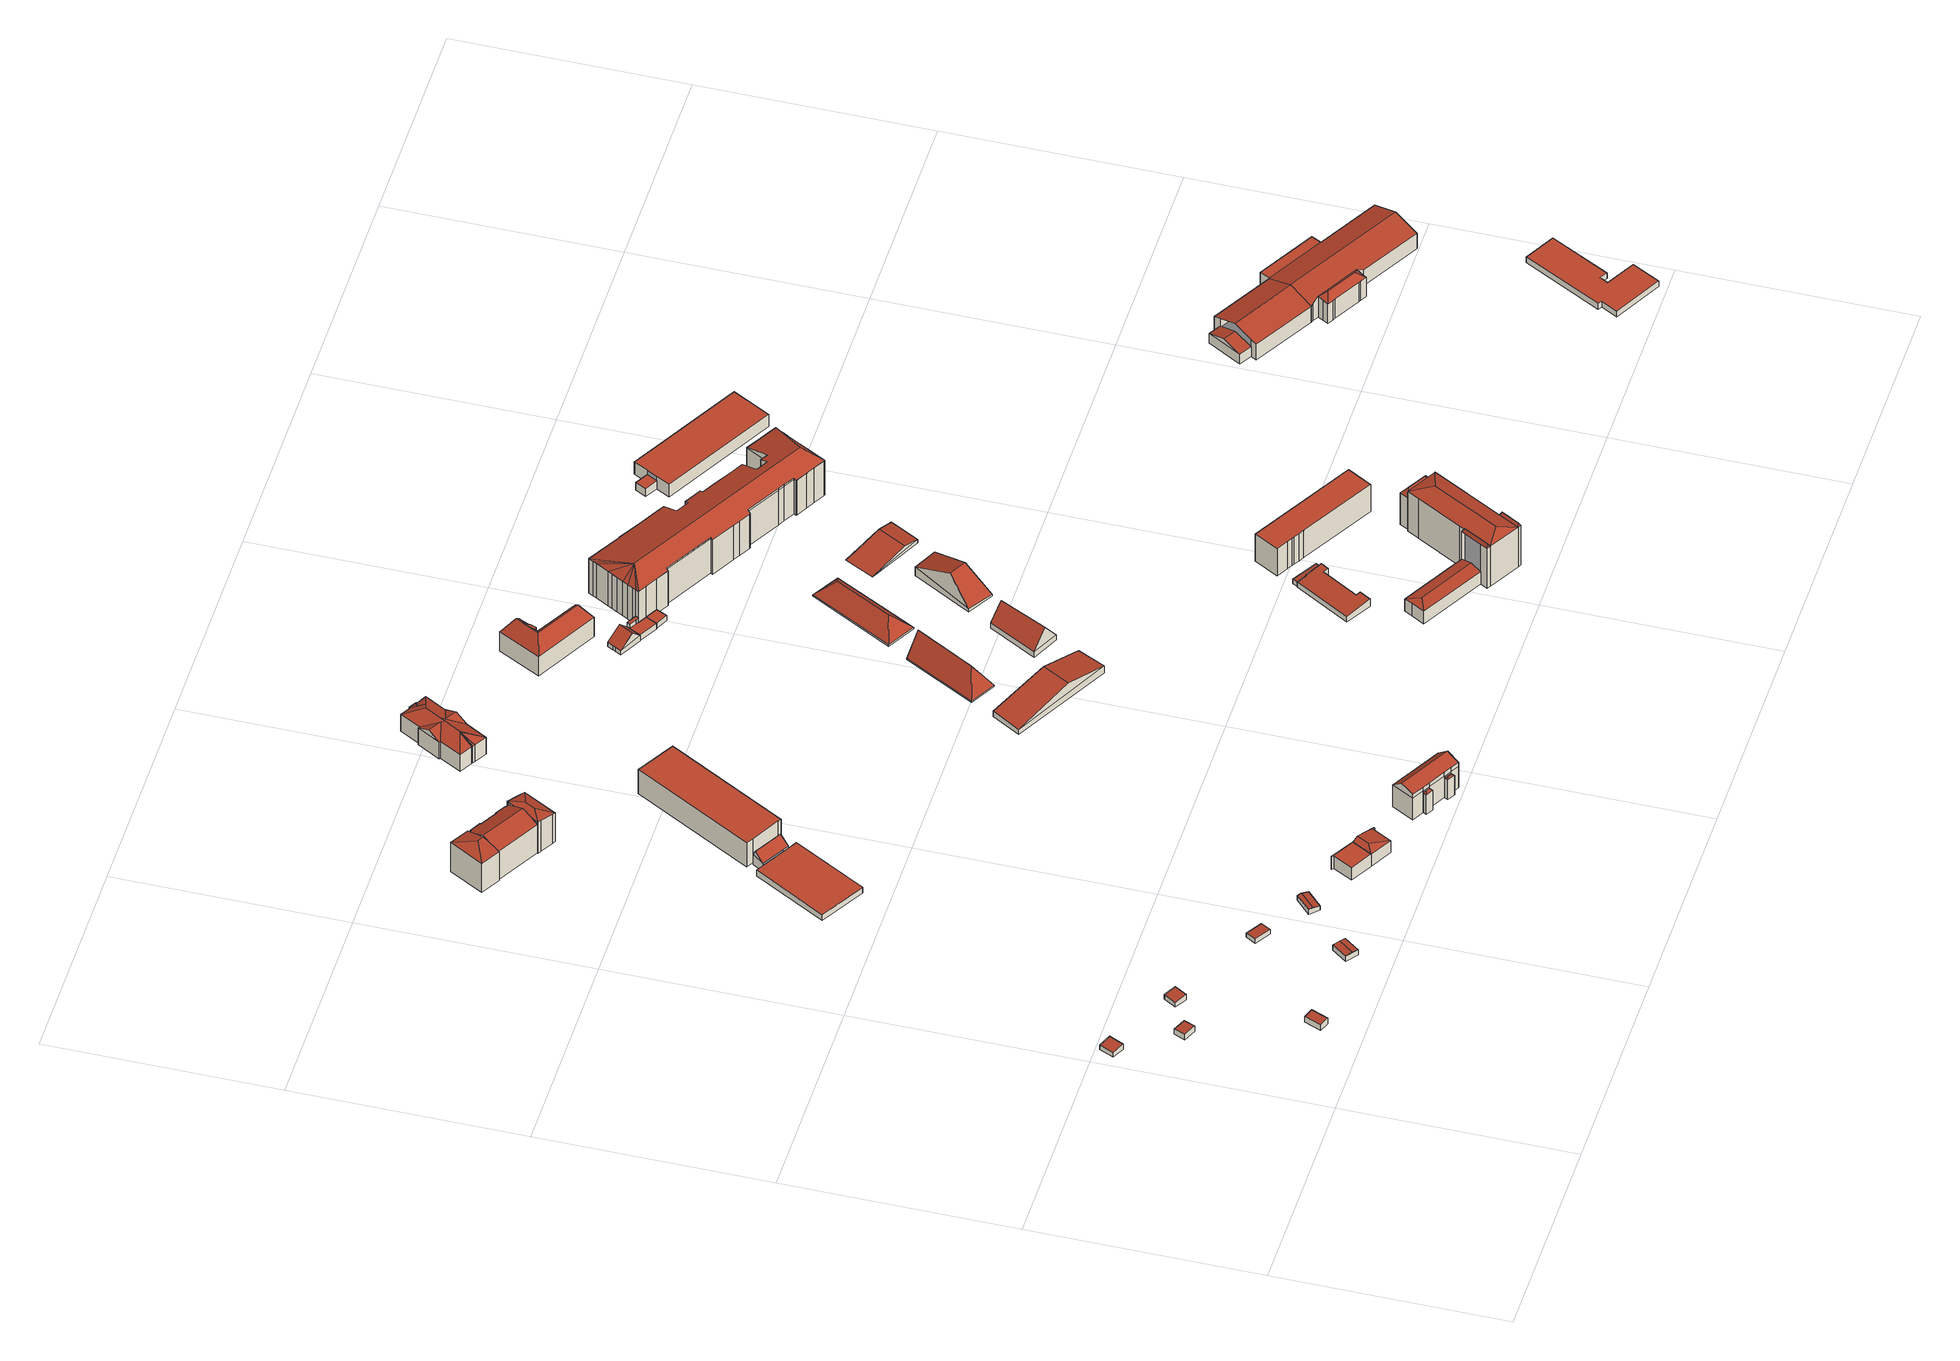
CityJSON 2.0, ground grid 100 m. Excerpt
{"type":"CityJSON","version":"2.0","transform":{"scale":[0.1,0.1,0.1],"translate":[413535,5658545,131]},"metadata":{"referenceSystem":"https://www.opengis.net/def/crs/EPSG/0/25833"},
"CityObjects":{
"building1":{"type":"Building","attributes":{"Dachtyp_tdc":"tdcPolyFlatRoof","Gemeindeschluessel":14612000,"Dachneigung":6.54,"QualitaetDacherkennung":89,"Geometrietyp2DReferenz":"3000","measuredHeight":2.94,"function":"31001_9998","roofType":"2100"},"geometry":[{"type":"Solid","lod":"2","boundaries":[[[[0,1,2,3]],[[1,4,5,2]],[[4,6,7,5]],[[6,0,3,7]],[[6,4,1,0]],[[3,2,5,7]]]],"semantics":{"surfaces":[{"type":"WallSurface"},{"type":"RoofSurface"},{"type":"GroundSurface"}],"values":[[0,0,0,0,1,2]]}}]},
"building2":{"type":"Building","attributes":{"Dachtyp_tdc":"tdcPolyFlatRoof","Gemeindeschluessel":14612000,"Dachneigung":3.23,"QualitaetDacherkennung":79,"Geometrietyp2DReferenz":"3000","measuredHeight":3.02,"function":"31001_9998","roofType":"2100"},"geometry":[{"type":"Solid","lod":"2","boundaries":[[[[8,9,10,11]],[[9,12,13,10]],[[12,14,15,13]],[[14,8,11,15]],[[14,12,9,8]],[[11,10,13,15]]]],"semantics":{"surfaces":[{"type":"WallSurface"},{"type":"RoofSurface"},{"type":"GroundSurface"}],"values":[[0,0,0,0,1,2]]}}]},
"building3":{"type":"Building","attributes":{"Dachtyp_tdc":"tdcPolyFlatRoof","Gemeindeschluessel":14612000,"Dachneigung":4.25,"QualitaetDacherkennung":64,"Geometrietyp2DReferenz":"3000","measuredHeight":3.26,"function":"31001_9998","roofType":"2100"},"geometry":[{"type":"Solid","lod":"2","boundaries":[[[[16,17,18,19]],[[17,20,21,18]],[[20,22,23,21]],[[22,16,19,23]],[[22,20,17,16]],[[19,18,21,23]]]],"semantics":{"surfaces":[{"type":"WallSurface"},{"type":"RoofSurface"},{"type":"GroundSurface"}],"values":[[0,0,0,0,1,2]]}}]},
"building4":{"type":"Building","attributes":{"Dachtyp_tdc":"tdcPolyFlatRoof","Gemeindeschluessel":14612000,"Dachneigung":5.5,"QualitaetDacherkennung":54,"Geometrietyp2DReferenz":"3000","measuredHeight":2.89,"function":"31001_9998","roofType":"2100"},"geometry":[{"type":"Solid","lod":"2","boundaries":[[[[24,25,26,27]],[[25,28,29,26]],[[28,30,31,29]],[[30,24,27,31]],[[30,28,25,24]],[[27,26,29,31]]]],"semantics":{"surfaces":[{"type":"WallSurface"},{"type":"RoofSurface"},{"type":"GroundSurface"}],"values":[[0,0,0,0,1,2]]}}]},
"building5":{"type":"Building","attributes":{"Dachtyp_tdc":"tdcFreeFormRoof","Gemeindeschluessel":14612000,"Dachneigung":12.12,"QualitaetDacherkennung":65,"Geometrietyp2DReferenz":"3000","measuredHeight":3.3,"function":"31001_9998","roofType":"5000"},"geometry":[{"type":"Solid","lod":"2","boundaries":[[[[32,33,34,35]],[[33,36,37,34]],[[36,38,39,37]],[[38,32,35,39]],[[40,41,38,36]],[[40,36,33]],[[41,40,33,32]],[[41,32,38]],[[35,34,37,39]]]],"semantics":{"surfaces":[{"type":"WallSurface"},{"type":"RoofSurface"},{"type":"GroundSurface"}],"values":[[0,0,0,0,1,1,1,0,2]]}}]},
"building6":{"type":"Building","attributes":{"Dachtyp_tdc":"tdcPolyFlatRoof","Gemeindeschluessel":14612000,"Dachneigung":4.08,"QualitaetDacherkennung":85,"Geometrietyp2DReferenz":"3000","measuredHeight":2.49,"function":"31001_9998","roofType":"2100"},"geometry":[{"type":"Solid","lod":"2","boundaries":[[[[42,43,44,45]],[[43,46,47,44]],[[46,48,49,47]],[[48,42,45,49]],[[48,46,43,42]],[[45,44,47,49]]]],"semantics":{"surfaces":[{"type":"WallSurface"},{"type":"RoofSurface"},{"type":"GroundSurface"}],"values":[[0,0,0,0,1,2]]}}]},
"building7":{"type":"Building","attributes":{"Dachtyp_tdc":"tdcGableRoof","Gemeindeschluessel":14612000,"Dachneigung":10.81,"QualitaetDacherkennung":70,"Geometrietyp2DReferenz":"3000","measuredHeight":2.79,"function":"31001_9998","roofType":"3100"},"geometry":[{"type":"Solid","lod":"2","boundaries":[[[[50,51,52,53]],[[51,54,55,52]],[[54,56,57,55]],[[56,50,53,57]],[[54,51,58]],[[50,56,59]],[[51,50,59,58]],[[56,54,58,59]],[[53,52,55,57]]]],"semantics":{"surfaces":[{"type":"WallSurface"},{"type":"RoofSurface"},{"type":"GroundSurface"}],"values":[[0,0,0,0,0,0,1,1,2]]}}]},
"building8":{"type":"Building","attributes":{"Gemeindeschluessel":14612000,"Geometrietyp2DReferenz":"3000","function":"31001_9998","roofType":"9999"},"children":["building8-1","building8-2"]},
"building8-1":{"type":"BuildingPart","attributes":{"Dachtyp_tdc":"tdcPolyFlatRoof","Dachneigung":0,"QualitaetDacherkennung":0,"Geometrietyp2DReferenz":"3000","measuredHeight":3,"roofType":"9999"},"parents":["building8"],"geometry":[{"type":"MultiSurface","lod":"2","boundaries":[[[60,61,62,63,64,65]],[[65,64,66,67]],[[64,63,68,66]],[[62,61,69,70]],[[61,60,71,69]],[[60,65,67,71]],[[67,66,68,70,69,71]],[[70,68,63,62]]],"semantics":{"surfaces":[{"type":"RoofSurface"},{"type":"WallSurface"},{"type":"GroundSurface"},{"type":"ClosureSurface","isClosure":"1","QuelleClosure":"LoD1Solid"}],"values":[0,1,1,1,1,1,2,3]}}]},
"building8-2":{"type":"BuildingPart","attributes":{"Dachtyp_tdc":"tdcGableRoof","Dachneigung":39.94,"QualitaetDacherkennung":8,"Geometrietyp2DReferenz":"3000","measuredHeight":7.82,"roofType":"3100"},"parents":["building8"],"geometry":[{"type":"MultiSurface","lod":"2","boundaries":[[[72,73,74,68,63]],[[73,75,76,74]],[[75,77,62,70,76]],[[73,72,78]],[[77,75,79]],[[72,77,79,78]],[[75,73,78,79]],[[70,68,74,76]]],"semantics":{"surfaces":[{"type":"WallSurface"},{"type":"RoofSurface"},{"type":"GroundSurface"}],"values":[0,0,0,0,0,1,1,2]}}]},
"building9":{"type":"Building","attributes":{"Dachtyp_tdc":"tdcPolyFlatRoof","Gemeindeschluessel":14612000,"Dachneigung":0,"QualitaetDacherkennung":56,"Geometrietyp2DReferenz":"3000","measuredHeight":6.63,"function":"31001_9998","roofType":"1000"},"geometry":[{"type":"Solid","lod":"2","boundaries":[[[[80,81,82,83]],[[81,84,85,82]],[[84,86,87,85]],[[86,88,89,87]],[[88,90,91,89]],[[90,80,83,91]],[[90,88,86,84,81,80]],[[83,82,85,87,89,91]]]],"semantics":{"surfaces":[{"type":"WallSurface"},{"type":"RoofSurface"},{"type":"GroundSurface"}],"values":[[0,0,0,0,0,0,1,2]]}}]},
"building10":{"type":"Building","attributes":{"Dachtyp_tdc":"tdcFreeFormRoof","Gemeindeschluessel":14612000,"Dachneigung":11.59,"QualitaetDacherkennung":18,"Geometrietyp2DReferenz":"3000","measuredHeight":8.06,"function":"31001_9998","roofType":"5000"},"geometry":[{"type":"Solid","lod":"2","boundaries":[[[[92,93,94,89]],[[93,95,96,94]],[[95,97,98,96]],[[97,99,100,98]],[[99,101,91,100]],[[101,92,89,91]],[[99,102,103,101]],[[97,95,93,104,103,102]],[[103,104,92,101]],[[93,92,104]],[[99,97,102]],[[89,94,96,98,100,91]]]],"semantics":{"surfaces":[{"type":"WallSurface"},{"type":"RoofSurface"},{"type":"GroundSurface"}],"values":[[0,0,0,0,0,0,1,1,1,0,0,2]]}}]},
"building11":{"type":"Building","attributes":{"name":"Graf-Stauffenberg-Kaserne","Gemeindeschluessel":14612000,"Geometrietyp2DReferenz":"3000","function":"31001_3073","roofType":"9999"},"children":["building11-1","building11-2","building11-3"]},
"building11-1":{"type":"BuildingPart","attributes":{"Dachtyp_tdc":"tdcHipAndGableRoof","Dachneigung":15,"QualitaetDacherkennung":45,"Geometrietyp2DReferenz":"3000","measuredHeight":17.71,"roofType":"5000"},"parents":["building11"],"geometry":[{"type":"MultiSurface","lod":"2","boundaries":[[[105,106,107,108,109,110]],[[110,109,111]],[[112,113,114]],[[115,116,117,118,119,120,121]],[[122,105,116,115]],[[105,110,117,116]],[[110,111,118,117]],[[111,123,118]],[[112,114,121,120,124]],[[114,122,115,121]],[[105,122,106]],[[114,113,125,126,107,106,122]]],"semantics":{"surfaces":[{"type":"RoofSurface"},{"type":"WallSurface"},{"type":"GroundSurface"}],"values":[0,1,1,2,1,1,1,1,1,1,0,0]}}]},
"building11-2":{"type":"BuildingPart","attributes":{"Dachtyp_tdc":"tdcGableRoof","Dachneigung":22.78,"QualitaetDacherkennung":82,"Geometrietyp2DReferenz":"3000","measuredHeight":18.49,"roofType":"3100"},"parents":["building11"],"geometry":[{"type":"MultiSurface","lod":"2","boundaries":[[[127,128,129,130]],[[128,131,132,129]],[[131,133,134,132]],[[133,135,136,134]],[[135,137,138,136]],[[137,139,140,138]],[[139,141,142,140]],[[143,124,120,144]],[[123,145,146,118]],[[145,127,130,146]],[[147,125,148,124,143,149,150]],[[150,151,141,139,137,135,133,131,128,127,145,123,152,108,147]],[[130,129,132,134,136,138,140,142,153,144,120,119,118,146]]],"semantics":{"surfaces":[{"type":"WallSurface"},{"type":"RoofSurface"},{"type":"GroundSurface"}],"values":[0,0,0,0,0,0,0,0,0,0,1,1,2]}}]},
"building11-3":{"type":"BuildingPart","attributes":{"Dachtyp_tdc":"tdcHipRoof","Dachneigung":22.22,"QualitaetDacherkennung":38,"Geometrietyp2DReferenz":"3000","measuredHeight":17.52,"roofType":"3200"},"parents":["building11"],"geometry":[{"type":"MultiSurface","lod":"2","boundaries":[[[154,142,141]],[[154,155,156,142]],[[155,157,158,156]],[[157,159,160,158]],[[159,161,162,160]],[[161,163,164,162]],[[163,165,166,164]],[[165,167,168,166]],[[167,169,170,168]],[[169,171,172,170]],[[171,173,144,172]],[[173,143,144]],[[171,169,167,165,174]],[[163,161,159,157,155,175]],[[165,163,175,174]],[[155,154,151,176,149,173,171,174,175]],[[142,156,158,160,162,164,166,168,170,172,144,153]]],"semantics":{"surfaces":[{"type":"WallSurface"},{"type":"RoofSurface"},{"type":"GroundSurface"}],"values":[0,0,0,0,0,0,0,0,0,0,0,0,1,1,1,1,2]}}]},
"building12":{"type":"Building","attributes":{"Dachtyp_tdc":"tdcPolyFlatRoof","Gemeindeschluessel":14612000,"Dachneigung":0,"QualitaetDacherkennung":78,"Geometrietyp2DReferenz":"3000","measuredHeight":12.78,"function":"31001_9998","roofType":"1000"},"geometry":[{"type":"Solid","lod":"2","boundaries":[[[[177,178,179,180]],[[178,181,182,179]],[[181,183,184,182]],[[183,185,186,184]],[[185,187,188,186]],[[187,177,180,188]],[[187,185,183,181,178,177]],[[180,179,182,184,186,188]]]],"semantics":{"surfaces":[{"type":"WallSurface"},{"type":"RoofSurface"},{"type":"GroundSurface"}],"values":[[0,0,0,0,0,0,1,2]]}}]},
"building13":{"type":"Building","attributes":{"Gemeindeschluessel":14612000,"Geometrietyp2DReferenz":"3000","function":"31001_9998","roofType":"9999"},"children":["building13-1","building13-2","building13-3"]},
"building13-1":{"type":"BuildingPart","attributes":{"Dachtyp_tdc":"tdcGableRoof","Dachneigung":39.68,"QualitaetDacherkennung":64,"Geometrietyp2DReferenz":"3000","measuredHeight":15.73,"roofType":"3100"},"parents":["building13"],"geometry":[{"type":"MultiSurface","lod":"2","boundaries":[[[189,190,191,192]],[[190,193,194,191]],[[193,195,194]],[[196,197,198]],[[196,199,200,201,197]],[[202,203,204,205,206]],[[203,207,208,204]],[[207,209,210,208]],[[209,189,192,210]],[[207,211,212,209]],[[189,213,214,190]],[[190,214,215,193]],[[193,215,216,196]],[[196,216,217,199]],[[192,191,194,197,201,205,204,208,210]],[[209,212,213,189]],[[217,216,215,214,213,212,211,218,219]],[[199,217,219,202]],[[202,219,218,203]],[[203,218,211,207]]],"semantics":{"surfaces":[{"type":"WallSurface"},{"type":"GroundSurface"},{"type":"RoofSurface"}],"values":[0,0,0,0,0,0,0,0,0,0,0,0,0,0,1,2,2,0,0,0]}}]},
"building13-2":{"type":"BuildingPart","attributes":{"Dachtyp_tdc":"tdcFreeFormRoof","Dachneigung":53.43,"QualitaetDacherkennung":10,"Geometrietyp2DReferenz":"3000","measuredHeight":11.56,"roofType":"5000"},"parents":["building13"],"geometry":[{"type":"MultiSurface","lod":"2","boundaries":[[[200,220,221,201]],[[220,222,223,221]],[[222,206,205,223]],[[224,206,222]],[[225,224,222,220]],[[225,220,200]],[[224,225,200,206]],[[201,221,223,205]]],"semantics":{"surfaces":[{"type":"WallSurface"},{"type":"RoofSurface"},{"type":"GroundSurface"}],"values":[0,0,0,1,1,1,1,2]}}]},
"building13-3":{"type":"BuildingPart","attributes":{"Dachtyp_tdc":"tdcFreeFormRoof","Dachneigung":27.32,"QualitaetDacherkennung":17,"Geometrietyp2DReferenz":"3000","measuredHeight":10.91,"roofType":"5000"},"parents":["building13"],"geometry":[{"type":"MultiSurface","lod":"2","boundaries":[[[195,226,227,194]],[[226,228,229,227]],[[228,198,197,229]],[[230,198,228]],[[231,230,228,226]],[[231,226,195]],[[230,231,195,198]],[[194,227,229,197]]],"semantics":{"surfaces":[{"type":"WallSurface"},{"type":"RoofSurface"},{"type":"GroundSurface"}],"values":[0,0,0,1,1,1,1,2]}}]},
"building14":{"type":"Building","attributes":{"name":"Graf-Stauffenberg-Kaserne,Mehrzweckhalle","Dachtyp_tdc":"tdcFreeFormRoof","Gemeindeschluessel":14612000,"Dachneigung":24.55,"QualitaetDacherkennung":23,"Geometrietyp2DReferenz":"3000","measuredHeight":12.23,"function":"31001_3073","roofType":"5000"},"geometry":[{"type":"Solid","lod":"2","boundaries":[[[[232,233,234,235]],[[233,236,237,234]],[[236,238,239,237]],[[238,240,241,239]],[[240,242,243,241]],[[242,244,245,243]],[[244,246,247,245]],[[246,248,249,247]],[[248,250,251,249]],[[250,252,253,251]],[[252,254,255,253]],[[254,256,257,255]],[[256,258,259,257]],[[258,260,261,259]],[[260,262,263,261]],[[262,264,265,263]],[[264,266,267,265]],[[266,268,269,267]],[[268,232,235,269]],[[270,268,266]],[[271,270,266,264]],[[271,260,272]],[[271,262,260]],[[262,271,264]],[[273,274,275,272,260,258]],[[276,277,273,258,256]],[[276,256,254]],[[277,276,254,252]],[[278,279,280,273,277,252,250]],[[281,278,250,248]],[[282,281,248,246]],[[282,246,244]],[[279,278,281,282,244,242]],[[280,279,242,240]],[[274,273,280,240,238]],[[283,284,275,274,238,236]],[[283,236,233]],[[284,283,233,232]],[[270,271,272,275,284,232,268]],[[235,234,237,239,241,243,245,247,249,251,253,255,257,259,261,263,265,267,269]]]],"semantics":{"surfaces":[{"type":"WallSurface"},{"type":"RoofSurface"},{"type":"GroundSurface"}],"values":[[0,0,0,0,0,0,0,0,0,0,0,0,0,0,0,0,0,0,0,1,1,1,1,1,1,1,0,1,1,1,1,1,1,1,1,1,0,1,1,2]]}}]},
"building15":{"type":"Building","attributes":{"Dachtyp_tdc":"tdcGableRoof","Gemeindeschluessel":14612000,"Dachneigung":11.18,"QualitaetDacherkennung":9,"Geometrietyp2DReferenz":"3000","measuredHeight":8.28,"function":"31001_9998","roofType":"3100"},"geometry":[{"type":"Solid","lod":"2","boundaries":[[[[285,286,287,288]],[[286,289,290,287]],[[289,291,292,290]],[[291,285,288,292]],[[289,286,293]],[[285,291,294]],[[286,285,294,293]],[[291,289,293,294]],[[288,287,290,292]]]],"semantics":{"surfaces":[{"type":"WallSurface"},{"type":"RoofSurface"},{"type":"GroundSurface"}],"values":[[0,0,0,0,0,0,1,1,2]]}}]},
"building16":{"type":"Building","attributes":{"Dachtyp_tdc":"tdcFreeFormRoof","Gemeindeschluessel":14612000,"Dachneigung":58.14,"QualitaetDacherkennung":8,"Geometrietyp2DReferenz":"3000","measuredHeight":11.31,"function":"31001_9998","roofType":"5000"},"geometry":[{"type":"Solid","lod":"2","boundaries":[[[[295,296,297,298]],[[296,299,300,297]],[[299,301,302,300]],[[301,295,298,302]],[[303,304,301,299]],[[303,299,296]],[[304,303,296,295]],[[304,295,301]],[[298,297,300,302]]]],"semantics":{"surfaces":[{"type":"WallSurface"},{"type":"RoofSurface"},{"type":"GroundSurface"}],"values":[[0,0,0,0,1,1,1,0,2]]}}]},
"building17":{"type":"Building","attributes":{"name":"Graf-Stauffenberg-Kaserne","Dachtyp_tdc":"tdcFreeFormRoof","Gemeindeschluessel":14612000,"Dachneigung":47.64,"QualitaetDacherkennung":28,"Geometrietyp2DReferenz":"3000","measuredHeight":16.14,"function":"31001_3073","roofType":"5000"},"geometry":[{"type":"Solid","lod":"2","boundaries":[[[[305,306,307,308]],[[306,309,310,307]],[[309,311,312,310]],[[311,313,314,312]],[[313,315,316,314]],[[315,317,318,316]],[[317,319,320,318]],[[319,321,322,320]],[[321,323,324,322]],[[323,305,308,324]],[[325,326,327,323,321]],[[325,321,319]],[[328,329,330,326,325,319,317]],[[331,328,317,315]],[[331,315,313]],[[329,328,331,313,311]],[[330,329,311,309]],[[332,327,326,330,309,306]],[[332,306,305]],[[327,332,305,323]],[[308,307,310,312,314,316,318,320,322,324]]]],"semantics":{"surfaces":[{"type":"WallSurface"},{"type":"RoofSurface"},{"type":"GroundSurface"}],"values":[[0,0,0,0,0,0,0,0,0,0,1,1,1,1,1,1,1,1,1,1,2]]}}]},
"building18":{"type":"Building","attributes":{"Dachtyp_tdc":"tdcFreeFormRoof","Gemeindeschluessel":14612000,"Dachneigung":36.7,"QualitaetDacherkennung":6,"Geometrietyp2DReferenz":"3000","measuredHeight":7.18,"function":"31001_2463","roofType":"5000"},"geometry":[{"type":"Solid","lod":"2","boundaries":[[[[333,334,335,336]],[[334,337,338,335]],[[337,339,340,338]],[[339,341,342,340]],[[341,343,344,342]],[[343,333,336,344]],[[343,341,345,346]],[[346,345,339,337,334,333]],[[341,339,345]],[[333,343,346]],[[336,335,338,340,342,344]]]],"semantics":{"surfaces":[{"type":"WallSurface"},{"type":"RoofSurface"},{"type":"GroundSurface"}],"values":[[0,0,0,0,0,0,1,1,0,0,2]]}}]},
"building19":{"type":"Building","attributes":{"Dachtyp_tdc":"tdcFreeFormRoof","Gemeindeschluessel":14612000,"Dachneigung":52.58,"QualitaetDacherkennung":6,"Geometrietyp2DReferenz":"3000","measuredHeight":11.4,"function":"31001_9998","roofType":"5000"},"geometry":[{"type":"Solid","lod":"2","boundaries":[[[[347,348,349,350]],[[348,351,352,349]],[[351,353,354,352]],[[353,347,350,354]],[[355,356,353,351]],[[355,351,348]],[[356,355,348,347]],[[356,347,353]],[[350,349,352,354]]]],"semantics":{"surfaces":[{"type":"WallSurface"},{"type":"RoofSurface"},{"type":"GroundSurface"}],"values":[[0,0,0,0,1,0,1,0,2]]}}]},
"building20":{"type":"Building","attributes":{"Gemeindeschluessel":14612000,"Geometrietyp2DReferenz":"3000","function":"31001_2463","roofType":"9999"},"children":["building20-1","building20-2"]},
"building20-1":{"type":"BuildingPart","attributes":{"Dachtyp_tdc":"tdcPolyFlatRoof","Dachneigung":0,"QualitaetDacherkennung":36,"Geometrietyp2DReferenz":"3000","measuredHeight":5.22,"roofType":"1000"},"parents":["building20"],"geometry":[{"type":"MultiSurface","lod":"2","boundaries":[[[357,358,359,360,361]],[[358,362,363,359]],[[362,364,365,366,363]],[[362,358,357,364]],[[366,360,359,363]]],"semantics":{"surfaces":[{"type":"WallSurface"},{"type":"RoofSurface"},{"type":"GroundSurface"}],"values":[0,0,0,1,2]}}]},
"building20-2":{"type":"BuildingPart","attributes":{"Dachtyp_tdc":"tdcPolyFlatRoof","Dachneigung":0,"QualitaetDacherkennung":76,"Geometrietyp2DReferenz":"3000","measuredHeight":2.92,"roofType":"1000"},"parents":["building20"],"geometry":[{"type":"MultiSurface","lod":"2","boundaries":[[[367,368,369,370]],[[368,371,372,369]],[[371,361,360,372]],[[365,367,370,366]],[[365,361,371,368,367]],[[370,369,372,360,366]]],"semantics":{"surfaces":[{"type":"WallSurface"},{"type":"RoofSurface"},{"type":"GroundSurface"}],"values":[0,0,0,0,1,2]}}]},
"building21":{"type":"Building","attributes":{"Dachtyp_tdc":"tdcPolyFlatRoof","Gemeindeschluessel":14612000,"Dachneigung":0,"QualitaetDacherkennung":72,"Geometrietyp2DReferenz":"3000","measuredHeight":2.66,"function":"31001_2463","roofType":"1000"},"geometry":[{"type":"Solid","lod":"2","boundaries":[[[[373,374,375,376]],[[374,368,377,375]],[[368,367,378,377]],[[367,373,376,378]],[[367,368,374,373]],[[376,375,377,378]]]],"semantics":{"surfaces":[{"type":"WallSurface"},{"type":"RoofSurface"},{"type":"GroundSurface"}],"values":[[0,0,0,0,1,2]]}}]},
"building22":{"type":"Building","attributes":{"Dachtyp_tdc":"tdcFreeFormRoof","Gemeindeschluessel":14612000,"Dachneigung":46.21,"QualitaetDacherkennung":5,"Geometrietyp2DReferenz":"3000","measuredHeight":8.01,"function":"31001_9998","roofType":"5000"},"geometry":[{"type":"Solid","lod":"2","boundaries":[[[[379,380,381,382]],[[380,383,384,381]],[[383,385,386,384]],[[385,379,382,386]],[[387,388,385,383]],[[387,383,380]],[[388,387,380,379]],[[388,379,385]],[[382,381,384,386]]]],"semantics":{"surfaces":[{"type":"WallSurface"},{"type":"RoofSurface"},{"type":"GroundSurface"}],"values":[[0,0,0,0,1,1,1,1,2]]}}]},
"building23":{"type":"Building","attributes":{"Dachtyp_tdc":"tdcPolyFlatRoof","Gemeindeschluessel":14612000,"Dachneigung":6.12,"QualitaetDacherkennung":84,"Geometrietyp2DReferenz":"3000","measuredHeight":3.89,"function":"31001_9998","roofType":"2100"},"geometry":[{"type":"Solid","lod":"2","boundaries":[[[[389,390,391,392]],[[390,393,394,391]],[[393,395,396,394]],[[395,397,398,396]],[[397,399,400,398]],[[399,401,402,400]],[[401,403,404,402]],[[403,405,406,404]],[[405,407,408,406]],[[407,409,410,408]],[[409,411,412,410]],[[411,389,392,412]],[[411,409,407,405,403,401,399,397,395,393,390,389]],[[392,391,394,396,398,400,402,404,406,408,410,412]]]],"semantics":{"surfaces":[{"type":"WallSurface"},{"type":"RoofSurface"},{"type":"GroundSurface"}],"values":[[0,0,0,0,0,0,0,0,0,0,0,0,1,2]]}}]},
"building24":{"type":"Building","attributes":{"Dachtyp_tdc":"tdcHipAndGableRoof","Gemeindeschluessel":14612000,"Dachneigung":25.74,"QualitaetDacherkennung":6,"Geometrietyp2DReferenz":"3000","measuredHeight":13.71,"function":"31001_9998","roofType":"5000"},"geometry":[{"type":"Solid","lod":"2","boundaries":[[[[413,414,415,416]],[[414,417,418,415]],[[417,419,420,418]],[[419,413,416,420]],[[417,414,421]],[[413,419,422]],[[414,413,422,421]],[[419,417,421,422]],[[416,415,418,420]]]],"semantics":{"surfaces":[{"type":"WallSurface"},{"type":"RoofSurface"},{"type":"GroundSurface"}],"values":[[0,0,0,0,1,0,1,1,2]]}}]},
"building25":{"type":"Building","attributes":{"Dachtyp_tdc":"tdcPolyFlatRoof","Gemeindeschluessel":14612000,"Dachneigung":4.2,"QualitaetDacherkennung":75,"Geometrietyp2DReferenz":"3000","measuredHeight":2.44,"function":"31001_9998","roofType":"2100"},"geometry":[{"type":"Solid","lod":"2","boundaries":[[[[423,424,425,426]],[[424,427,428,425]],[[427,429,430,428]],[[429,431,432,430]],[[431,433,434,432]],[[433,435,436,434]],[[435,423,426,436]],[[435,433,431,429,427,424,423]],[[426,425,428,430,432,434,436]]]],"semantics":{"surfaces":[{"type":"WallSurface"},{"type":"RoofSurface"},{"type":"GroundSurface"}],"values":[[0,0,0,0,0,0,0,1,2]]}}]},
"building26":{"type":"Building","attributes":{"name":"DPFA-Bildungszentrum Dresden","Gemeindeschluessel":14612000,"Geometrietyp2DReferenz":"3000","function":"31001_3021","roofType":"9999"},"children":["building26-1","building26-2","building26-3","building26-4","building26-5"]},
"building26-1":{"type":"BuildingPart","attributes":{"Dachtyp_tdc":"tdcFreeFormRoof","Dachneigung":64.19,"QualitaetDacherkennung":11,"Geometrietyp2DReferenz":"3000","measuredHeight":23.09,"roofType":"5000"},"parents":["building26"],"geometry":[{"type":"MultiSurface","lod":"2","boundaries":[[[437,438,439,440]],[[438,441,442,443,439]],[[444,445,437,446]],[[446,447,444]],[[447,441,438,445,444]],[[445,438,437]],[[443,448,449,450,440,439]],[[447,446,450,449,451]]],"semantics":{"surfaces":[{"type":"WallSurface"},{"type":"RoofSurface"},{"type":"GroundSurface"}],"values":[0,0,1,1,1,1,2,0]}}]},
"building26-2":{"type":"BuildingPart","attributes":{"Dachtyp_tdc":"tdcFreeFormRoof","Dachneigung":48.37,"QualitaetDacherkennung":3,"Geometrietyp2DReferenz":"3000","measuredHeight":19.52,"roofType":"5000"},"parents":["building26"],"geometry":[{"type":"MultiSurface","lod":"2","boundaries":[[[452,453,454,455]],[[453,456,457,454]],[[458,452,455,459]],[[456,453,460]],[[461,460,453,452]],[[452,458,461]],[[458,456,460,461]],[[455,454,457,459]]],"semantics":{"surfaces":[{"type":"WallSurface"},{"type":"RoofSurface"},{"type":"GroundSurface"}],"values":[0,0,0,1,1,1,1,2]}}]},
"building26-3":{"type":"BuildingPart","attributes":{"Dachtyp_tdc":"tdcHipRoof","Dachneigung":18.09,"QualitaetDacherkennung":74,"Geometrietyp2DReferenz":"3000","measuredHeight":23.92,"roofType":"3200"},"parents":["building26"],"geometry":[{"type":"MultiSurface","lod":"2","boundaries":[[[462,463,464,465]],[[463,466,467,464]],[[466,468,458,459,467]],[[469,470,471,457]],[[470,472,473,474,471]],[[475,437,440,476,477]],[[478,479,450,446]],[[478,462,465,479]],[[437,475,480]],[[470,469,468,466,463,481]],[[475,472,470,481,480]],[[463,462,478,446,437,480,481]],[[465,464,467,459,457,471,474,476,440,450,479]]],"semantics":{"surfaces":[{"type":"WallSurface"},{"type":"RoofSurface"},{"type":"GroundSurface"}],"values":[0,0,0,0,0,0,0,0,1,1,1,1,2]}}]},
"building26-4":{"type":"BuildingPart","attributes":{"Dachtyp_tdc":"tdcHipAndGableRoof","Dachneigung":14.09,"QualitaetDacherkennung":85,"Geometrietyp2DReferenz":"3000","measuredHeight":7.94,"roofType":"5000"},"parents":["building26"],"geometry":[{"type":"MultiSurface","lod":"2","boundaries":[[[482,483,484,485]],[[483,486,487,484]],[[486,488,489,487]],[[488,451,449,489]],[[442,490,491,443]],[[490,492,493,491]],[[492,494,495,493]],[[494,496,497,495]],[[496,498,499,497]],[[498,482,485,499]],[[494,492,490,500]],[[490,442,501,500]],[[501,451,488,486,483,482,498,496,494,500]],[[485,484,487,489,449,448,443,491,493,495,497,499]]],"semantics":{"surfaces":[{"type":"WallSurface"},{"type":"RoofSurface"},{"type":"GroundSurface"}],"values":[0,0,0,0,0,0,0,0,0,0,1,1,1,2]}}]},
"building26-5":{"type":"BuildingPart","attributes":{"Dachtyp_tdc":"tdcFreeFormRoof","Dachneigung":59.27,"QualitaetDacherkennung":9,"Geometrietyp2DReferenz":"3000","measuredHeight":22.64,"roofType":"5000"},"parents":["building26"],"geometry":[{"type":"MultiSurface","lod":"2","boundaries":[[[473,502,503,474]],[[502,504,505,503]],[[504,477,476,505]],[[506,477,504]],[[507,506,504,502]],[[507,502,473]],[[506,507,473,477]],[[474,503,505,476]]],"semantics":{"surfaces":[{"type":"WallSurface"},{"type":"RoofSurface"},{"type":"GroundSurface"}],"values":[0,0,0,1,1,1,1,2]}}]},
"building27":{"type":"Building","attributes":{"Dachtyp_tdc":"tdcGableRoof","Gemeindeschluessel":14612000,"Dachneigung":10.12,"QualitaetDacherkennung":11,"Geometrietyp2DReferenz":"3000","measuredHeight":3.49,"function":"31001_9998","roofType":"3100"},"geometry":[{"type":"Solid","lod":"2","boundaries":[[[[508,509,510,511]],[[509,512,510]],[[508,511,513]],[[512,509,514]],[[508,513,515]],[[509,508,515,514]],[[513,512,514,515]],[[511,510,512,513]]]],"semantics":{"surfaces":[{"type":"WallSurface"},{"type":"RoofSurface"},{"type":"GroundSurface"}],"values":[[0,0,0,0,0,1,1,2]]}}]},
"building28":{"type":"Building","attributes":{"name":"Melli-Beese-Grundschule,Berufsfachschule Altenpflege Dresden","Dachtyp_tdc":"tdcFreeFormRoof","Gemeindeschluessel":14612000,"Dachneigung":17.08,"QualitaetDacherkennung":11,"Geometrietyp2DReferenz":"3000","measuredHeight":24.39,"function":"31001_3021","roofType":"5000"},"geometry":[{"type":"Solid","lod":"2","boundaries":[[[[516,517,518,519]],[[517,520,521,518]],[[520,522,523,521]],[[522,524,525,523]],[[524,526,527,525]],[[526,528,529,527]],[[528,530,531,529]],[[530,532,533,531]],[[532,534,535,533]],[[534,536,537,535]],[[536,538,539,537]],[[538,540,541,539]],[[540,542,543,541]],[[542,544,545,543]],[[544,546,547,545]],[[546,548,549,547]],[[548,550,551,549]],[[550,552,553,551]],[[552,554,555,553]],[[554,556,557,555]],[[556,558,559,557]],[[558,560,561,559]],[[560,562,563,561]],[[562,564,565,563]],[[564,566,567,565]],[[566,568,569,567]],[[568,570,571,569]],[[570,572,573,571]],[[572,574,575,573]],[[574,576,577,575]],[[576,578,579,577]],[[578,580,581,579]],[[580,582,583,581]],[[582,584,585,583]],[[584,586,587,585]],[[586,588,589,587]],[[588,590,591,589]],[[590,592,593,591]],[[592,594,595,593]],[[594,596,597,595]],[[596,598,599,597]],[[598,600,601,599]],[[600,602,603,601]],[[602,604,605,603]],[[604,606,607,605]],[[606,608,609,607]],[[608,610,611,609]],[[610,612,613,611]],[[612,614,615,613]],[[614,616,617,615]],[[616,618,619,617]],[[618,620,621,619]],[[620,622,623,621]],[[622,624,625,623]],[[624,626,627,625]],[[626,628,629,627]],[[628,630,631,629]],[[630,632,633,631]],[[632,634,635,633]],[[634,636,637,635]],[[636,638,639,637]],[[638,640,641,639]],[[640,642,643,641]],[[642,516,519,643]],[[644,645,646]],[[647,645,644]],[[648,645,647]],[[614,645,648,649,650]],[[612,645,614]],[[608,645,612,610]],[[608,606,645]],[[562,651,652,653,654,655,656,657,658,566,564]],[[592,590,588,586,659,660,661,662,663,664,665,666,667,658,657,645,606,604,602,668,669,670,594]],[[671,672,673,674,675,676,677,678,646,645,657,656,679,680,681,682,683,684,685,686,687,688,689,690,691,692,693,694,695,696]],[[640,671,696,642]],[[642,696,695,516]],[[516,695,694,517]],[[517,694,693,520]],[[520,693,692,522]],[[614,650,616]],[[616,650,649,618]],[[618,649,648,620]],[[620,648,647,622]],[[622,647,644,624]],[[519,518,521,523,525,527,529,531,533,535,537,539,541,543,545,547,549,551,553,555,557,559,561,563,565,567,569,571,573,575,577,579,581,583,585,587,589,591,593,595,597,599,601,603,605,607,609,611,613,615,617,619,621,623,625,627,629,631,633,635,637,639,641,643]],[[522,692,691,524]],[[524,691,690,526]],[[526,690,689,528]],[[528,689,688,530]],[[530,688,687,532]],[[532,687,686,534]],[[534,686,685,536]],[[536,685,684,538]],[[538,684,683,540]],[[540,683,682,542]],[[542,682,681,544]],[[548,679,656,550]],[[546,680,679,548]],[[626,678,677,628]],[[624,644,646,678,626]],[[628,677,676,630]],[[630,676,675,632]],[[632,675,674,634]],[[634,674,673,636]],[[596,670,669,598]],[[594,670,596]],[[598,669,668,600]],[[600,668,602]],[[568,667,666,570]],[[566,658,667,568]],[[570,666,665,572]],[[572,665,664,574]],[[574,664,663,576]],[[576,663,662,578]],[[578,662,661,580]],[[580,661,660,582]],[[582,660,659,584]],[[584,659,586]],[[638,672,671,640]],[[636,673,672,638]],[[550,656,655,552]],[[552,655,654,554]],[[554,654,653,556]],[[556,653,652,558]],[[558,652,651,560]],[[560,651,562]],[[544,681,680,546]]]],"semantics":{"surfaces":[{"type":"WallSurface"},{"type":"RoofSurface"},{"type":"GroundSurface"}],"values":[[0,0,0,0,0,0,0,0,0,0,0,0,0,0,0,0,0,0,0,0,0,0,0,0,0,0,0,0,0,0,0,0,0,0,0,0,0,0,0,0,0,0,0,0,0,0,0,0,0,0,0,0,0,0,0,0,0,0,0,0,0,0,0,0,1,1,1,1,1,1,1,1,1,1,0,0,0,0,0,0,0,0,0,0,2,0,0,0,0,0,0,0,0,0,0,0,0,0,0,0,0,0,0,0,0,0,0,0,0,0,0,0,0,0,0,0,0,0,0,0,0,0,0,0,0,0,0]]}}]},
"building29":{"type":"Building","attributes":{"name":"Freie Alternativschule Dresden","Dachtyp_tdc":"tdcPolyFlatRoof","Gemeindeschluessel":14612000,"Dachneigung":0,"QualitaetDacherkennung":61,"Geometrietyp2DReferenz":"3000","measuredHeight":14.5,"function":"31001_3021","roofType":"1000"},"geometry":[{"type":"Solid","lod":"2","boundaries":[[[[697,698,699,700]],[[698,701,702,699]],[[701,703,704,702]],[[703,705,706,704]],[[705,707,708,706]],[[709,710,711,712]],[[710,713,714,711]],[[713,715,716,714]],[[715,717,718,716]],[[717,697,700,718]],[[717,715,713,710,709,707,705,703,701,698,697]],[[700,699,702,704,706,708,712,711,714,716,718]],[[707,709,712,708]]]],"semantics":{"surfaces":[{"type":"WallSurface"},{"type":"RoofSurface"},{"type":"GroundSurface"}],"values":[[0,0,0,0,0,0,0,0,0,0,1,2,0]]}}]},
"building30":{"type":"Building","attributes":{"Gemeindeschluessel":14612000,"Geometrietyp2DReferenz":"3000","function":"31001_3211","roofType":"9999"},"children":["building30-1","building30-2"]},
"building30-1":{"type":"BuildingPart","attributes":{"Dachtyp_tdc":"tdcPolyFlatRoof","Dachneigung":0,"QualitaetDacherkennung":74,"Geometrietyp2DReferenz":"3000","measuredHeight":6.52,"roofType":"1000"},"parents":["building30"],"geometry":[{"type":"MultiSurface","lod":"2","boundaries":[[[719,720,721,722]],[[720,723,724,721]],[[723,725,726,724]],[[725,727,728,729,726]],[[730,719,722,731,732]],[[730,727,725,723,720,719]],[[722,721,724,726,729,731]]],"semantics":{"surfaces":[{"type":"WallSurface"},{"type":"RoofSurface"},{"type":"GroundSurface"}],"values":[0,0,0,0,0,1,2]}}]},
"building30-2":{"type":"BuildingPart","attributes":{"Dachtyp_tdc":"tdcPolyFlatRoof","Dachneigung":0,"QualitaetDacherkennung":75,"Geometrietyp2DReferenz":"3000","measuredHeight":4.21,"roofType":"1000"},"parents":["building30"],"geometry":[{"type":"MultiSurface","lod":"2","boundaries":[[[728,733,734,729]],[[733,735,736,734]],[[735,732,731,736]],[[732,735,733,728]],[[729,734,736,731]]],"semantics":{"surfaces":[{"type":"WallSurface"},{"type":"RoofSurface"},{"type":"GroundSurface"}],"values":[0,0,0,1,2]}}]},
"building31":{"type":"Building","attributes":{"Gemeindeschluessel":14612000,"Geometrietyp2DReferenz":"3000","function":"31001_9998","roofType":"9999"},"children":["building31-1","building31-2","building31-3","building31-4","building31-5"]},
"building31-1":{"type":"BuildingPart","attributes":{"Dachtyp_tdc":"tdcHipRoof","Dachneigung":43.59,"QualitaetDacherkennung":77,"Geometrietyp2DReferenz":"3000","measuredHeight":13.13,"roofType":"3200"},"parents":["building31"],"geometry":[{"type":"MultiSurface","lod":"2","boundaries":[[[737,738,739,740]],[[738,741,742,739]],[[741,743,744,742]],[[743,745,746,744]],[[745,747,748,746]],[[747,749,750,748]],[[749,751,752,750]],[[753,754,755]],[[753,756,757,754]],[[756,758,759,757]],[[758,760,761,759]],[[760,762,763,761]],[[762,737,740,763]],[[745,764,751,749,747,745,743,741,765]],[[758,756,753,756,766]],[[741,738,737,762,760,758,766,765]],[[756,745,765,766]],[[740,739,742,744,746,748,750,752,767,746,757,754,757,759,761,763]]],"semantics":{"surfaces":[{"type":"WallSurface"},{"type":"RoofSurface"},{"type":"GroundSurface"}],"values":[0,0,0,0,0,0,0,0,0,0,0,0,0,1,1,1,1,2]}}]},
"building31-2":{"type":"BuildingPart","attributes":{"Dachtyp_tdc":"tdcGableRoof","Dachneigung":18.28,"QualitaetDacherkennung":95,"Geometrietyp2DReferenz":"3000","measuredHeight":12.03,"roofType":"3100"},"parents":["building31"],"geometry":[{"type":"MultiSurface","lod":"2","boundaries":[[[768,769,770,750]],[[769,771,772,770]],[[771,773,772]],[[774,775,776]],[[774,777,778,775]],[[777,779,780,778]],[[781,752,767,764]],[[781,768,750,752]],[[782,783,779,777,774,784]],[[784,771,769,768,781,764,782]],[[750,770,772,785,775,778,780,786,787,767,752]]],"semantics":{"surfaces":[{"type":"WallSurface"},{"type":"RoofSurface"},{"type":"GroundSurface"}],"values":[0,0,0,0,0,0,0,0,1,1,2]}}]},
"building31-3":{"type":"BuildingPart","attributes":{"Dachtyp_tdc":"tdcGableRoof","Dachneigung":16.5,"QualitaetDacherkennung":87,"Geometrietyp2DReferenz":"3000","measuredHeight":7.67,"roofType":"3100"},"parents":["building31"],"geometry":[{"type":"MultiSurface","lod":"2","boundaries":[[[788,789,790,791]],[[789,776,775,790]],[[773,788,791,772]],[[773,792,793,788]],[[789,793,792,776]],[[788,793,789]],[[791,790,775,785,772]]],"semantics":{"surfaces":[{"type":"WallSurface"},{"type":"RoofSurface"},{"type":"GroundSurface"}],"values":[0,0,0,1,1,0,2]}}]},
"building31-4":{"type":"BuildingPart","attributes":{"Dachtyp_tdc":"tdcGableRoof","Dachneigung":18.24,"QualitaetDacherkennung":83,"Geometrietyp2DReferenz":"3000","measuredHeight":12,"roofType":"3100"},"parents":["building31"],"geometry":[{"type":"MultiSurface","lod":"2","boundaries":[[[794,795,796,797]],[[795,798,799,796]],[[798,800,801,799]],[[800,755,754,801]],[[802,803,780,779]],[[804,782,764,805,806,755,800,798]],[[798,795,794,802,779,783,804]],[[797,796,799,801,754,757,746,767,787,786,780,803]]],"semantics":{"surfaces":[{"type":"WallSurface"},{"type":"RoofSurface"},{"type":"GroundSurface"}],"values":[0,0,0,0,0,1,1,2]}}]},
"building31-5":{"type":"BuildingPart","attributes":{"Dachtyp_tdc":"tdcPolyFlatRoof","Dachneigung":3.15,"QualitaetDacherkennung":83,"Geometrietyp2DReferenz":"3000","measuredHeight":8.24,"roofType":"2100"},"parents":["building31"],"geometry":[{"type":"MultiSurface","lod":"2","boundaries":[[[807,808,809,803,802]],[[808,810,811,809]],[[810,812,794,797,811]],[[812,810,808,807]],[[803,809,811,797]]],"semantics":{"surfaces":[{"type":"WallSurface"},{"type":"RoofSurface"},{"type":"GroundSurface"}],"values":[0,0,0,1,2]}}]},
"building32":{"type":"Building","attributes":{"Dachtyp_tdc":"tdcPolyFlatRoof","Gemeindeschluessel":14612000,"Dachneigung":0,"QualitaetDacherkennung":88,"Geometrietyp2DReferenz":"3000","measuredHeight":2.96,"function":"31001_9998","roofType":"1000"},"geometry":[{"type":"Solid","lod":"2","boundaries":[[[[813,814,815,816]],[[814,817,818,815]],[[817,819,820,818]],[[819,821,822,820]],[[821,823,824,822]],[[823,825,826,824]],[[825,827,828,826]],[[827,829,830,828]],[[829,831,832,830]],[[831,813,816,832]],[[831,829,827,825,823,821,819,817,814,813]],[[816,815,818,820,822,824,826,828,830,832]]]],"semantics":{"surfaces":[{"type":"WallSurface"},{"type":"RoofSurface"},{"type":"GroundSurface"}],"values":[[0,0,0,0,0,0,0,0,0,0,1,2]]}}]}
},
"vertices":[
[57,881,84],[4,907,77],[4,907,55],[57,881,55],[34,969,77],[34,969,55],[87,943,84],[87,943,55],
[186,666,73],[208,715,70],[208,715,43],[186,666,43],[266,689,70],[266,689,43],[244,640,73],[244,640,43],
[460,159,40],[417,176,37],[417,176,8],[460,159,8],[447,250,37],[447,250,8],[490,233,40],[490,233,8],
[377,801,81],[427,770,87],[427,770,58],[377,801,58],[394,716,87],[394,716,58],[343,747,81],[343,747,58],
[789,177,70],[839,244,70],[839,244,44],[789,177,44],[890,206,70],[890,206,44],[839,139,70],[839,139,44],[861,220,77],[814,158,77],
[867,542,87],[840,498,91],[840,498,66],[867,542,66],[771,540,91],[771,540,66],[797,584,87],[797,584,66],
[999,385,81],[1067,451,81],[1067,451,56],[999,385,56],[1102,415,78],[1102,415,56],[1034,349,78],[1034,349,56],[1079,439,84],[1011,372,84],
[628,2099,109],[806,2417,109],[767,2439,109],[643,2509,109],[612,2526,109],[433,2209,109],[612,2526,79],[433,2209,79],[643,2509,79],[806,2417,79],[767,2439,79],[628,2099,79],
[643,2509,121],[670,2556,133],[670,2556,79],[794,2487,133],[794,2487,79],[767,2439,121],[664,2546,157],[788,2477,157],
[1235,276,120],[1282,362,120],[1282,362,54],[1235,276,54],[1274,367,120],[1274,367,54],[1276,370,120],[1276,370,54],[1380,312,120],[1380,312,54],[1332,223,120],[1332,223,54],
[1380,312,118],[1486,255,116],[1486,255,54],[1484,251,116],[1484,251,54],[1476,256,117],[1476,256,54],[1429,170,116],[1429,170,54],[1332,223,118],[1431,173,117],[1374,244,134],[1405,299,134],
[300,3685,249],[314,3579,272],[343,3563,272],[367,3608,258],[381,3633,250],[384,3638,249],[381,3633,249],[303,3491,249],[303,3491,250],[300,3486,249],[215,3534,95],[300,3685,95],[384,3638,95],[381,3633,95],[342,3563,95],[303,3491,95],[300,3486,95],[215,3534,249],[381,3633,246],[303,3491,246],[317,3516,258],[342,3563,272],
[395,3631,244],[441,3605,244],[441,3605,95],[395,3631,95],[439,3600,246],[439,3600,95],[516,3557,246],[516,3557,95],[518,3562,244],[518,3562,95],[563,3536,244],[563,3536,95],[561,3532,246],[561,3532,95],[573,3525,246],[573,3525,95],[493,3385,246],[493,3385,95],[393,3626,246],[393,3626,95],[342,3563,280],[306,3497,249],[512,3418,262],[533,3456,280],[555,3493,262],[378,3627,249],[533,3456,95],
[573,3525,262],[576,3530,262],[576,3530,95],[588,3523,260],[588,3523,95],[605,3514,257],[605,3514,95],[634,3497,252],[634,3497,95],[659,3483,247],[659,3483,95],[576,3335,247],[576,3335,95],[563,3342,249],[563,3342,95],[507,3374,259],[507,3374,95],[492,3382,262],[492,3382,95],[493,3385,262],[556,3414,270],[581,3459,270],[533,3456,262],
[639,2574,218],[933,3096,218],[933,3096,90],[639,2574,90],[1100,3002,218],[1100,3002,90],[807,2480,218],[807,2480,90],[794,2487,218],[794,2487,90],[670,2556,218],[670,2556,90],
[1899,107,182],[1846,10,182],[1846,10,67],[1899,107,67],[1810,29,182],[1810,29,67],[1810,29,172],[1776,48,182],[1776,48,67],[1776,48,172],[1703,88,182],[1703,88,171],[1703,88,67],[1672,105,182],[1672,106,182],[1672,106,67],[1672,105,67],[1672,105,171],[1620,134,182],[1620,134,67],[1674,231,182],[1674,231,67],[1620,134,202],[1649,186,224],[1875,62,224],[1846,10,202],[1810,29,202],[1776,48,202],[1703,88,202],[1672,106,202],[1672,105,202],
[1695,73,171],[1695,73,67],[1663,91,171],[1663,91,67],[1675,94,182],[1693,84,182],
[1802,14,172],[1802,14,67],[1768,33,172],[1768,33,67],[1780,36,176],[1798,26,176],
[908,3894,193],[903,3897,193],[903,3897,104],[908,3894,104],[960,3998,193],[960,3998,104],[966,3995,193],[966,3995,104],[1018,4086,193],[1018,4086,104],[1063,4060,193],[1063,4060,104],[1066,4065,193],[1066,4065,104],[1100,4046,193],[1100,4046,104],[1098,4042,193],[1098,4042,104],[1142,4018,193],[1142,4018,104],[1089,3924,193],[1089,3924,104],[1091,3923,193],[1091,3923,104],[1034,3821,193],[1034,3821,104],[1032,3822,193],[1032,3822,104],[979,3728,193],[979,3728,104],[925,3758,193],[925,3758,104],[914,3764,193],[914,3764,104],[911,3767,193],[911,3767,104],[855,3799,193],[855,3799,104],[945,3824,223],[950,3825,225],[952,3825,226],[1005,3919,226],[994,3899,226],[993,3899,226],[1062,3872,220],[1010,3903,220],[1081,4000,214],[1080,3999,214],[1045,3989,226],[1071,4035,202],[1073,4039,202],[931,3948,220],[988,3916,220],
[2152,1641,123],[2095,1520,122],[2095,1520,84],[2152,1641,84],[1663,1749,110],[1663,1749,84],[1738,1874,112],[1738,1874,84],[1917,1615,167],[1982,1736,167],
[2076,2227,94],[1901,1914,94],[1901,1914,88],[2076,2227,88],[1788,1975,94],[1788,1975,88],[1958,2286,94],[1958,2286,88],[1876,2001,198],[2017,2257,201],
[1589,3708,251],[1580,3690,251],[1580,3690,149],[1589,3708,149],[1567,3688,251],[1567,3688,149],[1563,3679,251],[1563,3679,149],[1746,3578,251],[1746,3578,149],[1697,3487,251],[1697,3487,149],[1419,3635,251],[1419,3635,149],[1518,3822,251],[1518,3822,149],[1613,3771,251],[1613,3771,149],[1586,3719,251],[1586,3719,149],[1548,3763,310],[1534,3736,310],[1543,3724,295],[1491,3657,310],[1491,3658,309],[1532,3735,309],[1689,3550,308],[1565,3710,276],
[1658,3368,136],[1671,3391,136],[1671,3391,115],[1658,3368,115],[1677,3404,136],[1677,3404,115],[1691,3430,136],[1691,3430,115],[1788,3378,146],[1788,3378,115],[1754,3315,146],[1754,3315,115],[1751,3397,187],[1718,3335,187],
[2328,1963,116],[2222,1751,116],[2222,1751,88],[2328,1963,88],[2104,1808,116],[2104,1808,88],[2220,2018,116],[2220,2018,88],[2163,1779,202],[2274,1990,195],
[1780,3364,170],[1788,3378,170],[1788,3378,118],[1780,3364,118],[1780,3364,147],[1832,3354,170],[1832,3354,118],[1824,3340,170],[1824,3340,147],[1824,3340,118],
[1862,3320,147],[1836,3271,147],[1836,3271,118],[1862,3320,118],[1754,3315,147],[1754,3315,118],
[1914,3292,147],[1891,3245,147],[1891,3245,121],[1914,3292,121],[1836,3271,121],[1862,3320,121],
[2322,2667,103],[2127,2305,103],[2127,2305,96],[2322,2667,96],[2004,2373,103],[2004,2373,96],[2203,2737,103],[2203,2737,96],[2099,2401,176],[2230,2642,175],
[2760,679,114],[2778,668,116],[2778,668,77],[2760,679,77],[2748,618,116],[2748,618,77],[2638,684,102],[2638,684,77],[2781,924,102],[2781,924,77],[2822,899,107],[2822,899,77],[2823,901,107],[2823,901,77],[2877,869,114],[2877,869,77],[2892,860,116],[2892,860,77],[2895,858,116],[2895,858,77],[2874,824,116],[2874,824,77],[2853,836,114],[2853,836,77],
[2428,2382,138],[2536,2333,135],[2536,2333,94],[2428,2382,94],[2394,2058,101],[2394,2058,94],[2282,2123,109],[2282,2123,94],[2409,2173,231],[2332,2213,231],
[2823,901,102],[2822,899,103],[2822,899,78],[2823,901,78],[2781,924,103],[2781,924,78],[2794,946,101],[2794,946,78],[2905,881,101],[2905,881,78],[2892,860,102],[2892,860,78],[2877,869,102],[2877,869,78],
[2985,195,290],[2970,203,290],[2970,203,77],[2985,195,77],[2987,235,290],[2987,235,143],[2987,235,77],[3041,315,307],[2981,207,307],[3053,318,290],[3038,326,290],[3012,281,77],[3038,326,77],[3053,318,77],[3038,326,143],
[3235,631,245],[3358,562,245],[3358,562,77],[3235,631,77],[3334,520,245],[3334,520,77],[3212,588,245],[3212,588,77],[3325,553,272],[3244,598,272],
[3177,542,290],[3205,592,290],[3205,592,77],[3177,542,77],[3211,588,290],[3211,588,77],[3212,588,290],[3334,520,290],[3341,517,290],[3341,517,77],[3171,210,290],[3171,210,289],[3171,210,77],[3121,120,290],[3121,120,77],[3121,120,289],[3066,342,290],[3066,342,77],[3075,197,316],[3236,488,316],
[2913,395,143],[2982,357,143],[2982,357,77],[2913,395,77],[3003,346,143],[3003,346,77],[3033,329,143],[3033,329,77],[2708,390,143],[2708,390,77],[2739,445,143],[2739,445,77],[2758,481,143],[2758,481,77],[2764,477,143],[2764,477,77],[2892,407,143],[2892,407,77],[2768,415,156],[3012,281,156],
[3185,202,289],[3185,202,77],[3135,112,289],[3135,112,77],[3132,123,303],[3175,199,303],
[2669,2545,122],[2601,2420,122],[2601,2420,101],[2669,2545,101],[2366,2538,101],[2432,2665,101],[2538,2452,136],[2604,2577,136],
[2347,3283,309],[2355,3298,309],[2355,3298,125],[2347,3283,125],[2430,3257,309],[2430,3257,125],[2423,3245,309],[2423,3245,125],[2474,3217,309],[2474,3217,125],[2544,3178,309],[2544,3178,125],[2557,3171,309],[2557,3171,125],[2572,3163,309],[2572,3163,125],[2617,3138,309],[2617,3138,125],[2579,3069,309],[2579,3069,125],[2630,3040,309],[2630,3040,125],[2651,3072,309],[2651,3072,125],[2681,3051,309],[2681,3051,125],[2737,3152,309],[2737,3152,125],[2783,3126,309],[2783,3126,125],[2803,3115,309],[2803,3115,125],[2838,3096,309],[2838,3096,125],[2877,3074,309],[2877,3074,125],[2864,3051,309],[2864,3051,125],[2848,3021,309],[2848,3021,125],[2845,3015,309],[2845,3015,125],[2827,2984,309],[2827,2984,125],[2795,2925,309],[2795,2925,125],[2775,2889,309],[2775,2889,125],[2749,2840,309],[2749,2840,125],[2746,2837,309],[2746,2837,125],[2742,2839,309],[2742,2839,125],[2694,2866,309],[2694,2866,125],[2656,2886,309],[2656,2886,125],[2608,2912,309],[2608,2912,125],[2603,2915,309],[2603,2915,125],[2609,2925,309],[2609,2925,125],[2562,2951,309],[2562,2951,125],[2533,2967,309],[2533,2967,125],[2382,3050,309],[2382,3050,125],[2375,3038,309],[2375,3038,125],[2371,3040,309],[2371,3040,125],[2322,3067,309],[2322,3067,125],[2293,3083,309],[2293,3083,125],[2189,3140,309],[2189,3140,125],[2195,3149,309],[2195,3149,125],[1975,3270,309],[1975,3270,125],[1970,3261,309],[1970,3261,125],[1914,3292,309],[1914,3292,125],[1862,3320,309],[1862,3320,125],[1824,3340,309],[1824,3340,125],[1832,3354,309],[1832,3354,125],[1840,3369,309],[1840,3369,125],[1853,3392,309],[1853,3392,125],[1867,3418,309],[1867,3418,125],[1881,3443,309],[1881,3443,125],[1895,3468,309],[1895,3468,125],[1905,3487,309],[1905,3487,125],[1936,3543,309],[1936,3543,125],[1945,3559,309],[1945,3559,125],[1956,3580,309],[1956,3580,125],[2102,3499,309],[2102,3499,125],[2107,3497,309],[2107,3497,125],[2134,3482,309],[2134,3482,125],[2164,3465,309],[2164,3465,125],[2216,3436,309],[2216,3436,125],[2268,3408,309],[2268,3408,125],[2324,3377,309],[2324,3377,125],[2290,3315,309],[2290,3315,125],[1945,3559,310],[1916,3384,369],[1956,3578,310],[1936,3543,310],[1905,3487,310],[1895,3468,310],[1881,3443,310],[2795,2925,310],[2827,2984,310],[2845,3015,310],[2848,3021,310],[2864,3051,310],[2877,3074,310],[2733,2935,369],[2745,2837,311],[2382,3050,320],[2533,2967,319],[2562,2951,319],[2609,2925,319],[2603,2915,311],[2608,2912,311],[2656,2886,311],[2694,2866,311],[2742,2839,311],[1970,3261,310],[1975,3270,317],[2195,3149,317],[2324,3377,310],[2268,3408,310],[2216,3436,310],[2164,3465,310],[2134,3482,310],[2107,3497,310],[2102,3499,310],[1956,3580,310],[2838,3096,310],[2803,3115,310],[2783,3126,310],[2737,3152,310],[2681,3051,345],[2651,3072,344],[2630,3040,356],[2579,3069,355],[2617,3138,331],[2572,3163,331],[2557,3171,331],[2544,3178,331],[2474,3217,331],[2423,3245,331],[2430,3257,327],[2355,3298,327],[2347,3283,332],[2290,3315,332],
[3271,761,226],[2946,943,226],[2946,943,81],[3271,761,81],[2922,956,226],[2922,956,81],[2900,969,226],[2900,969,81],[2889,975,226],[2889,975,81],[2868,987,226],[2868,987,81],[2815,1016,226],[2875,1122,226],[2875,1122,81],[2815,1016,81],[3331,868,226],[3331,868,81],[3309,829,226],[3309,829,81],[3287,790,226],[3287,790,81],
[2643,3584,211],[3136,3314,211],[3136,3314,146],[2643,3584,146],[3046,3149,211],[3046,3149,146],[2552,3418,211],[2552,3418,146],[2584,3476,211],[2584,3476,188],[2584,3476,146],[2610,3523,211],[2610,3523,146],[2610,3523,188],
[2528,3507,188],[2528,3507,146],[2554,3554,188],[2554,3554,146],
[4287,1188,198],[4279,1192,198],[4279,1192,96],[4287,1188,96],[4253,1207,198],[4253,1207,96],[4265,1228,202],[4265,1228,96],[4278,1253,206],[4278,1253,96],[4253,1267,185],[4253,1267,96],[4245,1271,177],[4245,1271,96],[4245,1272,177],[4245,1272,96],[4498,1131,180],[4498,1131,96],[4498,1131,178],[4467,1148,207],[4467,1148,96],[4442,1102,198],[4442,1102,96],[4415,1117,198],[4415,1117,96],[4408,1121,198],[4408,1121,96],[4246,1272,178],[4295,1218,227],[4428,1144,227],[4246,1272,96],
[4245,1271,178],[3977,1421,178],[3977,1421,96],[3991,1446,187],[3991,1446,96],[3991,1446,147],[4074,1596,188],[4074,1596,96],[4074,1596,147],[4089,1623,178],[4089,1623,96],[4357,1473,178],[4357,1473,96],[4245,1272,178],[4302,1372,216],[4325,1414,200],[4033,1522,216],[4033,1522,96],[4302,1373,96],[4302,1372,96],
[3936,1477,147],[4020,1626,147],[4020,1626,96],[3936,1477,96],[4033,1522,173],[3979,1553,173],
[4611,1335,177],[4875,1188,177],[4875,1188,96],[4611,1335,96],[4818,1086,216],[4818,1086,96],[4761,984,178],[4761,984,96],[4359,1475,177],[4359,1475,96],[4302,1373,216],[4278,1253,178],[4467,1148,178],
[4359,1475,178],[4383,1518,176],[4383,1518,96],[4635,1377,176],[4635,1377,96],[4611,1335,178],
[4596,126,121],[4635,198,121],[4635,198,91],[4596,126,91],[4619,207,121],[4619,207,91],[4803,551,121],[4803,551,91],[4937,480,121],[4937,480,91],[4798,221,121],[4798,221,91],[4766,239,121],[4766,239,91],[4747,204,121],[4747,204,91],[4874,136,121],[4874,136,91],[4808,13,121],[4808,13,91]
]}
